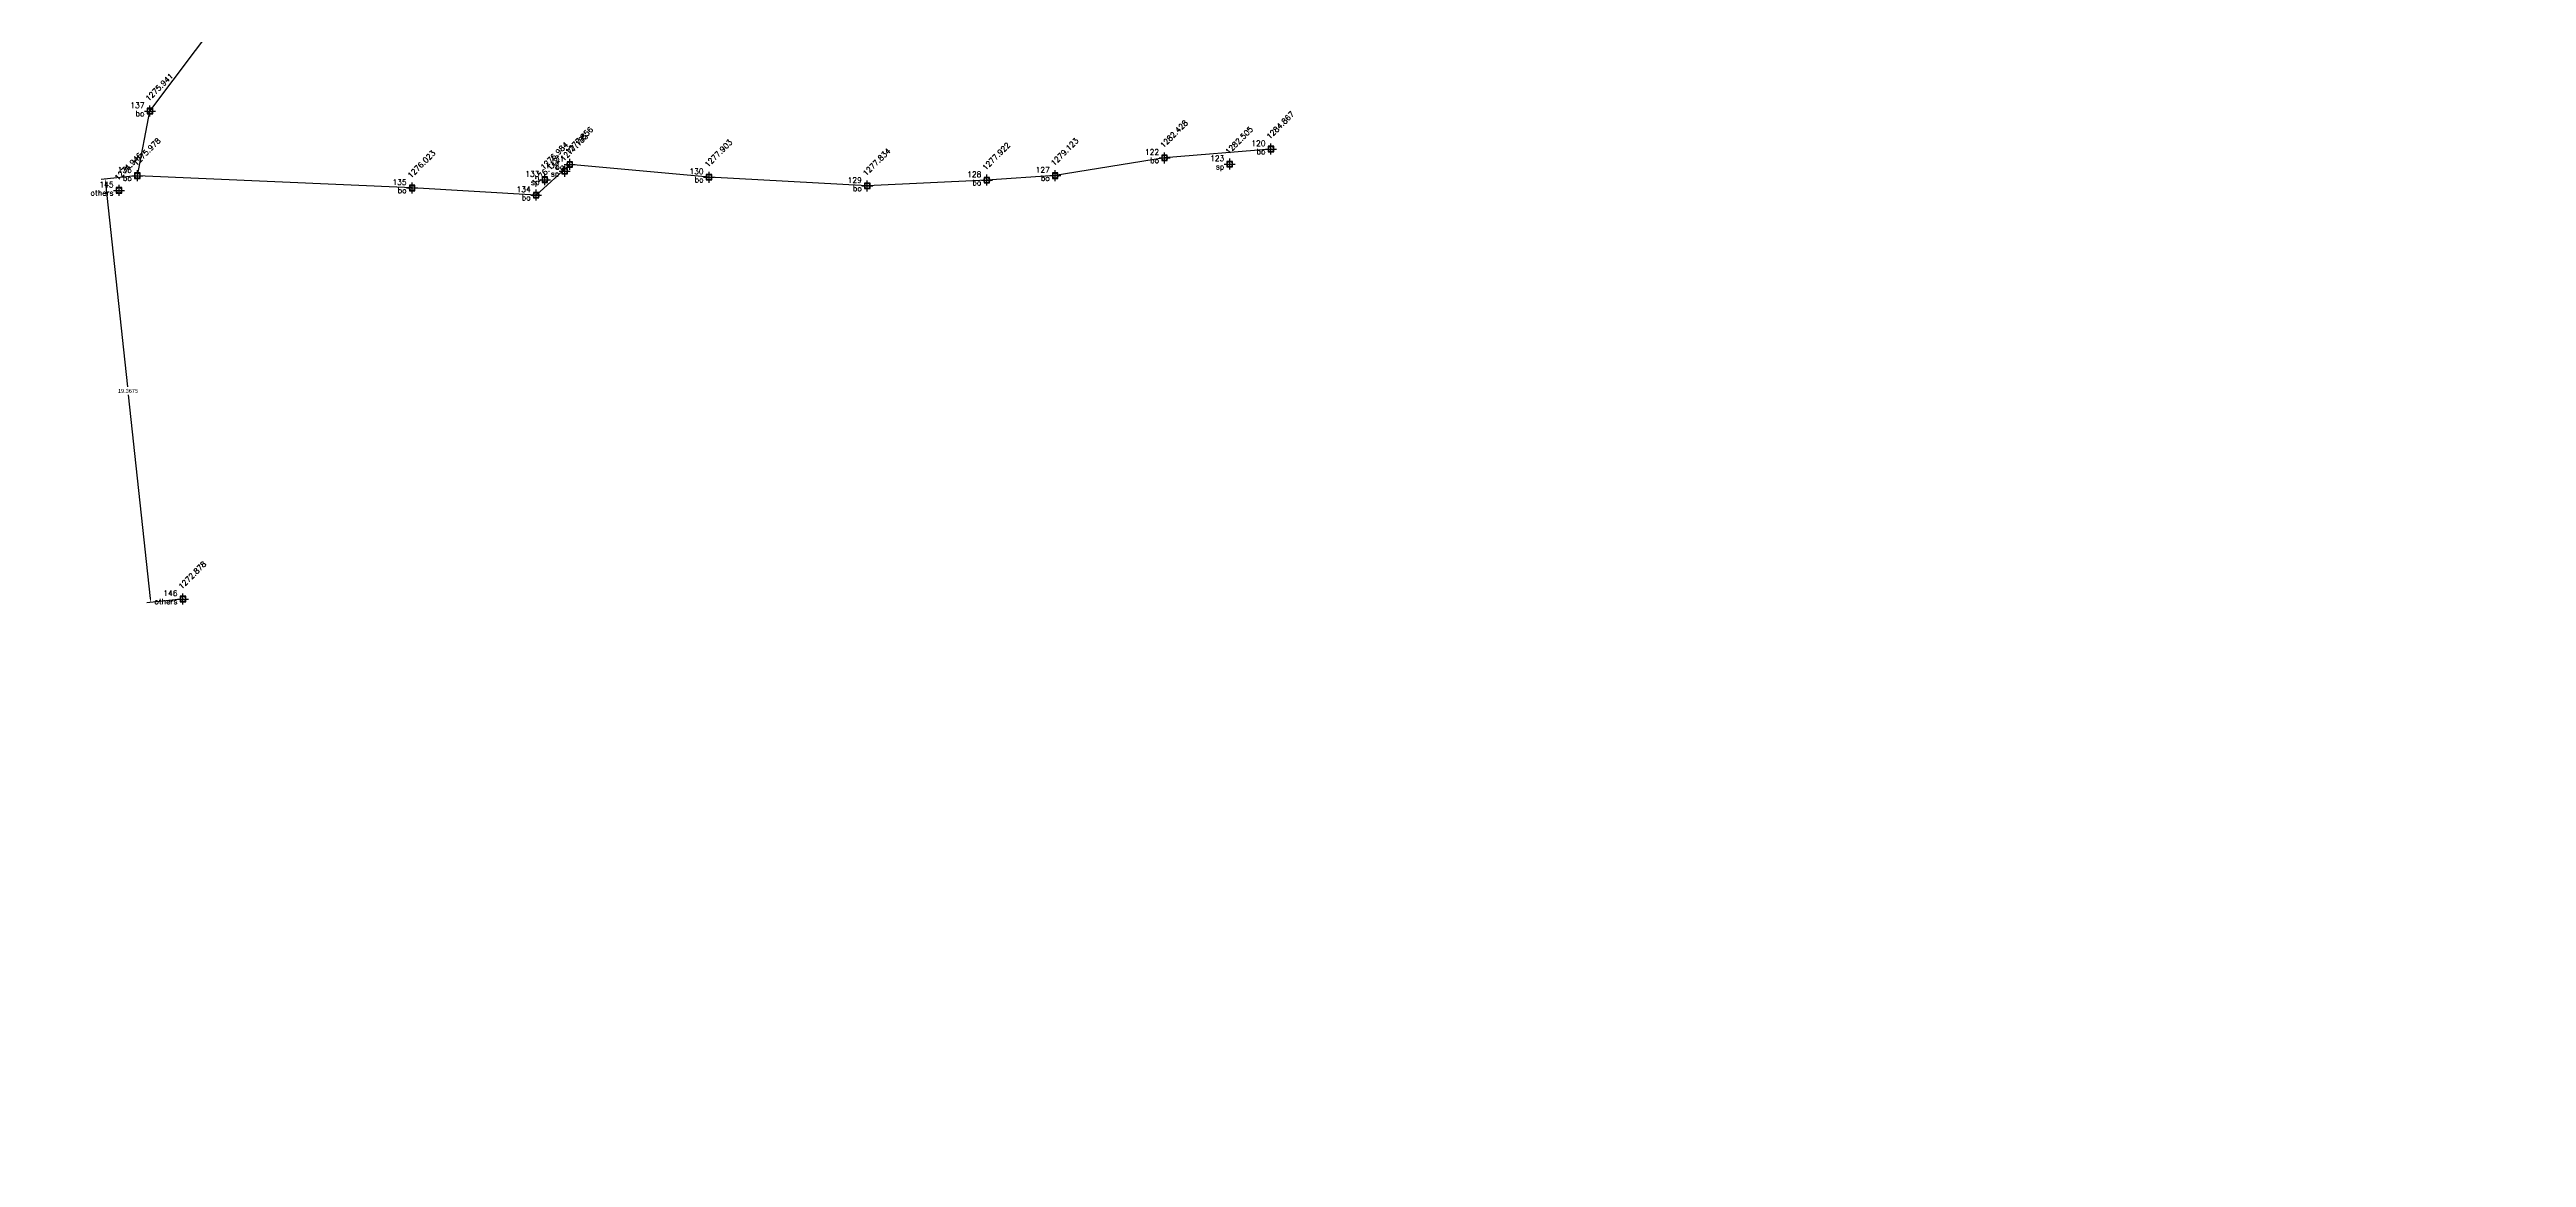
# Model space of a CAD drawing. Header units: metres. Extents: x 345912 to 349030, y 3061206 to 3061792.
# Drawn here: x 348102 to 348214.7, y 3061485.2 to 3061535.6 of the extents above; entities that cross this region are included whole.
import ezdxf
from ezdxf.enums import TextEntityAlignment as Align

# ---------------------------------------------------------------- set-up
doc = ezdxf.new("R2010")
doc.units = ezdxf.units.M
doc.header["$MEASUREMENT"] = 0
doc.header["$PDMODE"] = 98
doc.header["$PDSIZE"] = 0.25
for name, color, linetype in [('bo', 7, 'Continuous'), ('Boundary', 6, 'Continuous'), ('Features', 5, 'Continuous'), ('others', 7, 'Continuous'), ('Points', 7, 'Continuous'), ('Points-ELV', 6, 'Continuous'), ('Points-NUM', 4, 'Continuous'), ('Points-TXT', 3, 'Continuous'), ('sp', 7, 'Continuous')]:
    doc.layers.add(name, color=color, linetype=linetype)
doc.styles.add('romans', font='romans.shx')
doc.styles.get("Standard").update_dxf_attribs({"font": 'arial.ttf'})
doc.dimstyles.get("Standard").update_dxf_attribs({"dimtxt": 0.18, "dimasz": 0.18, "dimexe": 0.18, "dimexo": 0.0625, "dimgap": 0.09, "dimtad": 0, "dimtih": 1, "dimtoh": 1, "dimdec": 4, "dimzin": 0, "dimdsep": 46, "dimtxsty": 'Standard', "dimcen": 0.09, "dimadec": 0, "dimazin": 0, "dimtfac": 1, "dimtdec": 4, "dimtofl": 0, "dimtmove": 0, "dimatfit": 3, "dimfxl": 1, "dimtolj": 1, "dimtzin": 0, "dimarcsym": 0})
picture_1 = doc.add_image_def('image2.jpg', size_in_pixel=(4960, 3507))

# ---------------------------------------------------------------- blocks, each defined once
blk = doc.blocks.new('POINTS')
at = {"layer": 'Points'}
blk.add_line((0, 0), (0, 0), dxfattribs=at)
blk.add_point((0, 0), dxfattribs=at)
at = {"layer": 'Points-ELV', "style": 'romans'}
blk.add_attdef('ELEV', text='', height=1, rotation=45, dxfattribs=at).set_placement((0, 0), align=Align.BOTTOM_LEFT)
at = {"layer": 'Points-NUM', "style": 'romans'}
blk.add_attdef('PTNUM', text='', height=1, dxfattribs=at).set_placement((0, 0), align=Align.BOTTOM_RIGHT)
at = {"layer": 'Points-TXT', "style": 'romans'}
blk.add_attdef('DESC', text='', height=1, dxfattribs=at).set_placement((0, 0), align=Align.BOTTOM_RIGHT)
blk = doc.blocks.new('*D3')
at = {"layer": 'Defpoints', "color": 0, "transparency": 16777216}
for p in [(346547.11, 3061289.26), (346547.72, 3061269.85), (346549.18, 3061270)]:
    blk.add_point(p, dxfattribs=at)
at = {"layer": 'Features', "color": 0, "lineweight": -2, "transparency": 16777216}
for p, q in [((346547.04, 3061289.25), (346545.46, 3061289.08)), ((346545.66, 3061288.92), (346546.66, 3061279.66)), ((346547.7, 3061270.02), (346546.7, 3061279.29)), ((346549.12, 3061270), (346547.54, 3061269.83))]:
    blk.add_line(p, q, dxfattribs=at)
at = {"layer": 'Features', "color": 0, "transparency": 16777216}
for points in [[(346545.69, 3061288.93), (346545.63, 3061288.92), (346545.64, 3061289.1)], [(346547.73, 3061270.03), (346547.67, 3061270.02), (346547.72, 3061269.85)]]:
    blk.add_solid(points, dxfattribs=at)
at = {"layer": 'Features', "color": 0, "transparency": 16777216, "insert": (346546.68, 3061279.47), "char_height": 0.18, "attachment_point": 5}
blk.add_mtext('\\A1;19.3675', dxfattribs=at)
blk = doc.blocks.new('dh')
at = {"layer": 'Boundary'}
blk.add_lwpolyline([(346598.692, 3061290.47), (346593.85, 3061290.071), (346588.876, 3061289.263), (346585.763, 3061289.057), (346580.322, 3061288.795), (346573.122, 3061289.192), (346566.785, 3061289.772), (346565.255, 3061288.375), (346559.609, 3061288.7), (346547.106, 3061289.259), (346547.68, 3061292.2), (346550.811, 3061296.359)], dxfattribs=at)
at = {"layer": 'bo', "linetype": 'Continuous'}
ref = blk.add_blockref('POINTS', (346547.68, 3061292.2, 1275.941), dxfattribs=at)
ref.add_attrib('PTNUM', '137', dxfattribs={"layer": 'Points-NUM', "height": 0.25, "style": 'romans'}).set_placement((346547.43, 3061292.2625, 1275.941), align=Align.BOTTOM_RIGHT)
ref.add_attrib('DESC', 'bo', dxfattribs={"layer": 'Points-TXT', "height": 0.25, "style": 'romans'}).set_placement((346547.43, 3061291.8875, 1275.941), align=Align.BOTTOM_RIGHT)
ref.add_attrib('ELEV', '1275.941', dxfattribs={"layer": 'Points-ELV', "height": 0.25, "rotation": 45, "style": 'romans'}).set_placement((346547.68, 3061292.575, 1275.941), align=Align.BOTTOM_LEFT)
ref = blk.add_blockref('POINTS', (346566.785, 3061289.772, 1277.856), dxfattribs=at)
ref.add_attrib('PTNUM', '131', dxfattribs={"layer": 'Points-NUM', "height": 0.25, "style": 'romans'}).set_placement((346566.535, 3061289.8345, 1277.856), align=Align.BOTTOM_RIGHT)
ref.add_attrib('DESC', 'bo', dxfattribs={"layer": 'Points-TXT', "height": 0.25, "style": 'romans'}).set_placement((346566.535, 3061289.4595, 1277.856), align=Align.BOTTOM_RIGHT)
ref.add_attrib('ELEV', '1277.856', dxfattribs={"layer": 'Points-ELV', "height": 0.25, "rotation": 45, "style": 'romans'}).set_placement((346566.785, 3061290.147, 1277.856), align=Align.BOTTOM_LEFT)
ref = blk.add_blockref('POINTS', (346593.85, 3061290.071, 1282.428), dxfattribs=at)
ref.add_attrib('PTNUM', '122', dxfattribs={"layer": 'Points-NUM', "height": 0.25, "style": 'romans'}).set_placement((346593.6, 3061290.1335, 1282.428), align=Align.BOTTOM_RIGHT)
ref.add_attrib('DESC', 'bo', dxfattribs={"layer": 'Points-TXT', "height": 0.25, "style": 'romans'}).set_placement((346593.6, 3061289.7585, 1282.428), align=Align.BOTTOM_RIGHT)
ref.add_attrib('ELEV', '1282.428', dxfattribs={"layer": 'Points-ELV', "height": 0.25, "rotation": 45, "style": 'romans'}).set_placement((346593.85, 3061290.446, 1282.428), align=Align.BOTTOM_LEFT)
ref = blk.add_blockref('POINTS', (346598.692, 3061290.47, 1284.867), dxfattribs=at)
ref.add_attrib('PTNUM', '120', dxfattribs={"layer": 'Points-NUM', "height": 0.25, "style": 'romans'}).set_placement((346598.442, 3061290.5325, 1284.867), align=Align.BOTTOM_RIGHT)
ref.add_attrib('DESC', 'bo', dxfattribs={"layer": 'Points-TXT', "height": 0.25, "style": 'romans'}).set_placement((346598.442, 3061290.1575, 1284.867), align=Align.BOTTOM_RIGHT)
ref.add_attrib('ELEV', '1284.867', dxfattribs={"layer": 'Points-ELV', "height": 0.25, "rotation": 45, "style": 'romans'}).set_placement((346598.692, 3061290.845, 1284.867), align=Align.BOTTOM_LEFT)
ref = blk.add_blockref('POINTS', (346547.106, 3061289.259, 1275.978), dxfattribs=at)
ref.add_attrib('PTNUM', '136', dxfattribs={"layer": 'Points-NUM', "height": 0.25, "style": 'romans'}).set_placement((346546.856, 3061289.3215, 1275.978), align=Align.BOTTOM_RIGHT)
ref.add_attrib('DESC', 'bo', dxfattribs={"layer": 'Points-TXT', "height": 0.25, "style": 'romans'}).set_placement((346546.856, 3061288.9465, 1275.978), align=Align.BOTTOM_RIGHT)
ref.add_attrib('ELEV', '1275.978', dxfattribs={"layer": 'Points-ELV', "height": 0.25, "rotation": 45, "style": 'romans'}).set_placement((346547.106, 3061289.634, 1275.978), align=Align.BOTTOM_LEFT)
ref = blk.add_blockref('POINTS', (346559.609, 3061288.7, 1276.023), dxfattribs=at)
ref.add_attrib('PTNUM', '135', dxfattribs={"layer": 'Points-NUM', "height": 0.25, "style": 'romans'}).set_placement((346559.359, 3061288.7625, 1276.023), align=Align.BOTTOM_RIGHT)
ref.add_attrib('DESC', 'bo', dxfattribs={"layer": 'Points-TXT', "height": 0.25, "style": 'romans'}).set_placement((346559.359, 3061288.3875, 1276.023), align=Align.BOTTOM_RIGHT)
ref.add_attrib('ELEV', '1276.023', dxfattribs={"layer": 'Points-ELV', "height": 0.25, "rotation": 45, "style": 'romans'}).set_placement((346559.609, 3061289.075, 1276.023), align=Align.BOTTOM_LEFT)
ref = blk.add_blockref('POINTS', (346573.122, 3061289.192, 1277.903), dxfattribs=at)
ref.add_attrib('PTNUM', '130', dxfattribs={"layer": 'Points-NUM', "height": 0.25, "style": 'romans'}).set_placement((346572.872, 3061289.2545, 1277.903), align=Align.BOTTOM_RIGHT)
ref.add_attrib('DESC', 'bo', dxfattribs={"layer": 'Points-TXT', "height": 0.25, "style": 'romans'}).set_placement((346572.872, 3061288.8795, 1277.903), align=Align.BOTTOM_RIGHT)
ref.add_attrib('ELEV', '1277.903', dxfattribs={"layer": 'Points-ELV', "height": 0.25, "rotation": 45, "style": 'romans'}).set_placement((346573.122, 3061289.567, 1277.903), align=Align.BOTTOM_LEFT)
ref = blk.add_blockref('POINTS', (346580.322, 3061288.795, 1277.834), dxfattribs=at)
ref.add_attrib('PTNUM', '129', dxfattribs={"layer": 'Points-NUM', "height": 0.25, "style": 'romans'}).set_placement((346580.072, 3061288.8575, 1277.834), align=Align.BOTTOM_RIGHT)
ref.add_attrib('DESC', 'bo', dxfattribs={"layer": 'Points-TXT', "height": 0.25, "style": 'romans'}).set_placement((346580.072, 3061288.4825, 1277.834), align=Align.BOTTOM_RIGHT)
ref.add_attrib('ELEV', '1277.834', dxfattribs={"layer": 'Points-ELV', "height": 0.25, "rotation": 45, "style": 'romans'}).set_placement((346580.322, 3061289.17, 1277.834), align=Align.BOTTOM_LEFT)
ref = blk.add_blockref('POINTS', (346585.763, 3061289.057, 1277.922), dxfattribs=at)
ref.add_attrib('PTNUM', '128', dxfattribs={"layer": 'Points-NUM', "height": 0.25, "style": 'romans'}).set_placement((346585.513, 3061289.1195, 1277.922), align=Align.BOTTOM_RIGHT)
ref.add_attrib('DESC', 'bo', dxfattribs={"layer": 'Points-TXT', "height": 0.25, "style": 'romans'}).set_placement((346585.513, 3061288.7445, 1277.922), align=Align.BOTTOM_RIGHT)
ref.add_attrib('ELEV', '1277.922', dxfattribs={"layer": 'Points-ELV', "height": 0.25, "rotation": 45, "style": 'romans'}).set_placement((346585.763, 3061289.432, 1277.922), align=Align.BOTTOM_LEFT)
ref = blk.add_blockref('POINTS', (346588.876, 3061289.263, 1279.123), dxfattribs=at)
ref.add_attrib('PTNUM', '127', dxfattribs={"layer": 'Points-NUM', "height": 0.25, "style": 'romans'}).set_placement((346588.626, 3061289.3255, 1279.123), align=Align.BOTTOM_RIGHT)
ref.add_attrib('DESC', 'bo', dxfattribs={"layer": 'Points-TXT', "height": 0.25, "style": 'romans'}).set_placement((346588.626, 3061288.9505, 1279.123), align=Align.BOTTOM_RIGHT)
ref.add_attrib('ELEV', '1279.123', dxfattribs={"layer": 'Points-ELV', "height": 0.25, "rotation": 45, "style": 'romans'}).set_placement((346588.876, 3061289.638, 1279.123), align=Align.BOTTOM_LEFT)
ref = blk.add_blockref('POINTS', (346565.255, 3061288.375, 1276.112), dxfattribs=at)
ref.add_attrib('PTNUM', '134', dxfattribs={"layer": 'Points-NUM', "height": 0.25, "style": 'romans'}).set_placement((346565.005, 3061288.4375, 1276.112), align=Align.BOTTOM_RIGHT)
ref.add_attrib('DESC', 'bo', dxfattribs={"layer": 'Points-TXT', "height": 0.25, "style": 'romans'}).set_placement((346565.005, 3061288.0625, 1276.112), align=Align.BOTTOM_RIGHT)
ref.add_attrib('ELEV', '1276.112', dxfattribs={"layer": 'Points-ELV', "height": 0.25, "rotation": 45, "style": 'romans'}).set_placement((346565.255, 3061288.75, 1276.112), align=Align.BOTTOM_LEFT)
at = {"layer": 'others', "linetype": 'Continuous'}
ref = blk.add_blockref('POINTS', (346546.273, 3061288.591, 1274.946), dxfattribs=at)
ref.add_attrib('PTNUM', '145', dxfattribs={"layer": 'Points-NUM', "height": 0.25, "style": 'romans'}).set_placement((346546.023, 3061288.6535, 1274.946), align=Align.BOTTOM_RIGHT)
ref.add_attrib('DESC', 'others', dxfattribs={"layer": 'Points-TXT', "height": 0.25, "style": 'romans'}).set_placement((346546.023, 3061288.2785, 1274.946), align=Align.BOTTOM_RIGHT)
ref.add_attrib('ELEV', '1274.946', dxfattribs={"layer": 'Points-ELV', "height": 0.25, "rotation": 45, "style": 'romans'}).set_placement((346546.273, 3061288.966, 1274.946), align=Align.BOTTOM_LEFT)
ref = blk.add_blockref('POINTS', (346549.181, 3061270.003, 1272.878), dxfattribs=at)
ref.add_attrib('PTNUM', '146', dxfattribs={"layer": 'Points-NUM', "height": 0.25, "style": 'romans'}).set_placement((346548.931, 3061270.0655, 1272.878), align=Align.BOTTOM_RIGHT)
ref.add_attrib('DESC', 'others', dxfattribs={"layer": 'Points-TXT', "height": 0.25, "style": 'romans'}).set_placement((346548.931, 3061269.6905, 1272.878), align=Align.BOTTOM_RIGHT)
ref.add_attrib('ELEV', '1272.878', dxfattribs={"layer": 'Points-ELV', "height": 0.25, "rotation": 45, "style": 'romans'}).set_placement((346549.181, 3061270.378, 1272.878), align=Align.BOTTOM_LEFT)
at = {"layer": 'sp', "linetype": 'Continuous'}
ref = blk.add_blockref('POINTS', (346596.816, 3061289.785, 1282.505), dxfattribs=at)
ref.add_attrib('PTNUM', '123', dxfattribs={"layer": 'Points-NUM', "height": 0.25, "style": 'romans'}).set_placement((346596.566, 3061289.8475, 1282.505), align=Align.BOTTOM_RIGHT)
ref.add_attrib('DESC', 'sp', dxfattribs={"layer": 'Points-TXT', "height": 0.25, "style": 'romans'}).set_placement((346596.566, 3061289.4725, 1282.505), align=Align.BOTTOM_RIGHT)
ref.add_attrib('ELEV', '1282.505', dxfattribs={"layer": 'Points-ELV', "height": 0.25, "rotation": 45, "style": 'romans'}).set_placement((346596.816, 3061290.16, 1282.505), align=Align.BOTTOM_LEFT)
ref = blk.add_blockref('POINTS', (346565.653, 3061289.076, 1276.984), dxfattribs=at)
ref.add_attrib('PTNUM', '133', dxfattribs={"layer": 'Points-NUM', "height": 0.25, "style": 'romans'}).set_placement((346565.403, 3061289.1385, 1276.984), align=Align.BOTTOM_RIGHT)
ref.add_attrib('DESC', 'sp', dxfattribs={"layer": 'Points-TXT', "height": 0.25, "style": 'romans'}).set_placement((346565.403, 3061288.7635, 1276.984), align=Align.BOTTOM_RIGHT)
ref.add_attrib('ELEV', '1276.984', dxfattribs={"layer": 'Points-ELV', "height": 0.25, "rotation": 45, "style": 'romans'}).set_placement((346565.653, 3061289.451, 1276.984), align=Align.BOTTOM_LEFT)
ref = blk.add_blockref('POINTS', (346566.554, 3061289.462, 1277.185), dxfattribs=at)
ref.add_attrib('PTNUM', '132', dxfattribs={"layer": 'Points-NUM', "height": 0.25, "style": 'romans'}).set_placement((346566.304, 3061289.5245, 1277.185), align=Align.BOTTOM_RIGHT)
ref.add_attrib('DESC', 'sp', dxfattribs={"layer": 'Points-TXT', "height": 0.25, "style": 'romans'}).set_placement((346566.304, 3061289.1495, 1277.185), align=Align.BOTTOM_RIGHT)
ref.add_attrib('ELEV', '1277.185', dxfattribs={"layer": 'Points-ELV', "height": 0.25, "rotation": 45, "style": 'romans'}).set_placement((346566.554, 3061289.837, 1277.185), align=Align.BOTTOM_LEFT)
at = {"layer": 'Features'}
dim = blk.add_aligned_dim(p1=(346547.106, 3061289.259), p2=(346549.181, 3061270.003), distance=-1.47088, dimstyle='Standard', dxfattribs=at)
dim.commit()
dim.dimension.update_dxf_attribs({"geometry": '*D3', "text_midpoint": (346546.68109, 3061279.47341)})

msp = doc.modelspace()

# ---------------------------------------------------------------- block references
at = {"layer": 'Features'}
msp.add_blockref('dh', (1558.88901, 240.63457), dxfattribs=at)

# ---------------------------------------------------------------- pictures from other files: only their frames are drawn
image = msp.add_image(picture_1, insert=(347894.80181, 3061329.58596), size_in_units=(505.6214, 357.50288), rotation=6, dxfattribs=at)
image.dxf.flags = 7

doc.saveas('drawing.dxf')
